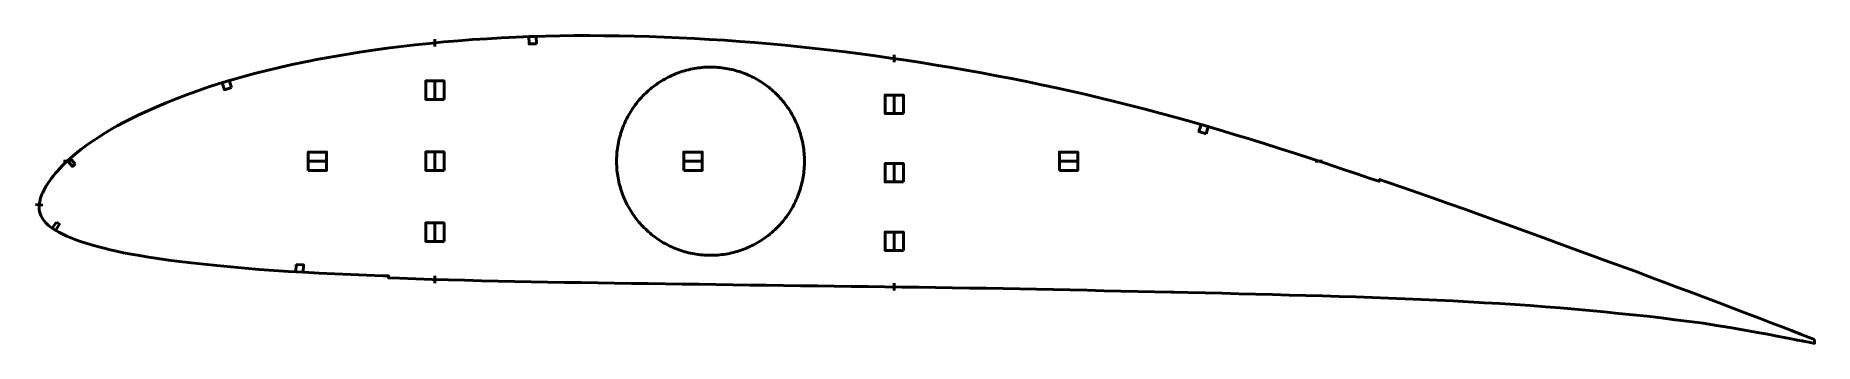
# Model space of a CAD drawing. Header units: metres. Extents: x -3 to 965, y -99 to 68.
import ezdxf

# ---------------------------------------------------------------- set-up
doc = ezdxf.new("R2010")
doc.units = ezdxf.units.M
doc.layers.add('Layer', color=1, linetype='Continuous', lineweight=50)

msp = doc.modelspace()

# ---------------------------------------------------------------- linework, layer by layer
at = {"layer": 'Layer'}
for p, q in [((213.95, 62.35), (213.95, 66.35)), ((363.95, 51.15), (363.95, 51.65)), ((463.95, 53.81), (463.95, 57.81)), ((213.95, 44.11), (213.95, 33.11)), ((463.95, 36.47), (463.95, 25.47)), ((15.75, 0), (11.75, 0)), ((155.51, 0), (144.51, 0)), ((213.95, 5.52), (213.95, -5.48)), ((312.81, 0), (312.31, 0)), ((359.9, 0), (348.9, 0)), ((415.08, 0), (415.58, 0)), ((463.95, -0.78), (463.95, -11.78)), ((564.28, 0), (553.28, 0)), ((693.04, 0), (697.04, 0)), ((0.6, -23.85), (-3.39, -23.54)), ((213.95, -33.08), (213.95, -44.08)), ((463.95, -38.04), (463.95, -49.04)), ((363.95, -51.15), (363.95, -51.65)), ((213.95, -62.31), (213.95, -66.31)), ((463.95, -66.38), (463.95, -70.38)), ((614.25, -71.07), (618.23, -71.37)), ((890.4, -68.57), (890.22, -69.04)), ((885.8, -85.24), (885.73, -85.73)), ((927.83, -82.7), (927.64, -83.17)), ((925.38, -91.11), (925.3, -91.6)), ((945.06, -94.67), (944.98, -95.16)), ((946.53, -89.85), (946.32, -90.31)), ((954.73, -97.26), (958.72, -97.57))]:
    msp.add_line(p, q, dxfattribs=at)
for points in [[(964.72, -97), (961.83, -95.83), (957.18, -94.03), (952.16, -92.04), (946.67, -89.9), (940.68, -87.62), (934.23, -85.16), (927.42, -82.54), (920.28, -79.82), (912.94, -77.02), (905.53, -74.23), (898.05, -71.46), (890.47, -68.6), (882.81, -65.69), (875.01, -62.79), (867.08, -59.86), (859.02, -56.91), (850.81, -53.9), (842.47, -50.84), (834.03, -47.76), (825.53, -44.66), (817, -41.55), (808.47, -38.44), (799.94, -35.35), (791.41, -32.27), (782.89, -29.2), (774.39, -26.16), (765.91, -23.14), (757.48, -20.15), (749.05, -17.19), (740.64, -14.27), (732.25, -11.37), (728.09, -9.95), (727.75, -10.94), (723.54, -9.5), (715.19, -6.67), (706.85, -3.89), (698.51, -1.13), (690.18, 1.59), (681.85, 4.28), (673.54, 6.94), (665.28, 9.55), (657.09, 12.11), (648.94, 14.6), (640.83, 17.03), (632.74, 19.39), (624.67, 21.7), (616.61, 23.95), (608.56, 26.14), (600.52, 28.27), (592.48, 30.34), (584.44, 32.35), (576.38, 34.31), (568.31, 36.21), (560.22, 38.05), (552.12, 39.85), (544, 41.59), (535.87, 43.27), (527.73, 44.9), (519.56, 46.48), (511.37, 48), (503.15, 49.48), (494.91, 50.9), (486.67, 52.28), (478.43, 53.61), (470.19, 54.88), (461.95, 56.1), (453.72, 57.27), (445.5, 58.38), (437.27, 59.43), (429.06, 60.42), (420.84, 61.35), (412.63, 62.23), (404.43, 63.05), (396.22, 63.8), (388.02, 64.5), (379.81, 65.14), (371.6, 65.72), (363.38, 66.24), (355.17, 66.7), (346.96, 67.11), (338.77, 67.45), (330.58, 67.74), (322.41, 67.96), (314.24, 68.13), (306.1, 68.23), (298, 68.28), (289.95, 68.26), (281.95, 68.18), (273.99, 68.02), (266.06, 67.77), (258.14, 67.46), (250.22, 67.07), (242.33, 66.61), (234.46, 66.08), (226.61, 65.48), (218.79, 64.81), (211.01, 64.06), (203.28, 63.25), (195.59, 62.36), (187.96, 61.39), (180.38, 60.36), (172.87, 59.24), (165.42, 58.05), (158.02, 56.77), (150.68, 55.41), (143.43, 54), (136.31, 52.54), (129.34, 51), (122.51, 49.39), (115.81, 47.7), (109.25, 45.93), (102.82, 44.08), (96.54, 42.16), (90.4, 40.18), (84.44, 38.13), (78.67, 36.04), (73.09, 33.91), (67.72, 31.76), (62.6, 29.61), (57.75, 27.47), (53.18, 25.35), (48.88, 23.25), (44.85, 21.18), (41.08, 19.14), (37.57, 17.15), (34.31, 15.21), (31.28, 13.33), (28.47, 11.51), (25.88, 9.75), (23.48, 8.03), (21.26, 6.36), (19.21, 4.73), (17.3, 3.15), (15.54, 1.62), (13.9, 0.14), (12.38, -1.3), (10.97, -2.7), (9.67, -4.06), (8.47, -5.38), (7.35, -6.67), (6.31, -7.93), (5.36, -9.16), (4.48, -10.35), (3.66, -11.54), (2.9, -12.68), (2.21, -13.78), (1.59, -14.85), (1.03, -15.94), (0.52, -17.01), (0.07, -18.01), (-0.32, -18.99), (-0.64, -19.97), (-0.9, -20.96), (-1.12, -21.91), (-1.29, -22.83), (-1.4, -23.76), (-1.46, -24.61), (-1.46, -25.48), (-1.39, -26.35), (-1.24, -27.24), (-1.01, -28.13), (-0.71, -29.02), (-0.32, -29.9), (0.13, -30.76), (0.68, -31.61), (1.31, -32.46), (2.03, -33.29), (2.82, -34.11), (3.69, -34.91), (4.63, -35.69), (5.66, -36.45), (6.76, -37.19), (7.96, -37.92), (9.25, -38.63), (10.64, -39.34), (12.12, -40.05), (13.7, -40.75), (15.38, -41.46), (17.18, -42.18), (19.1, -42.91), (21.15, -43.64), (23.35, -44.36), (25.72, -45.09), (28.28, -45.83), (31.04, -46.59), (34.03, -47.36), (37.25, -48.15), (40.74, -48.95), (44.52, -49.75), (48.63, -50.54), (53.11, -51.33), (57.98, -52.12), (63.24, -52.93), (68.89, -53.73), (74.94, -54.52), (81.37, -55.29), (88.18, -56.03), (95.34, -56.75), (102.79, -57.46), (110.45, -58.14), (118.26, -58.79), (126.2, -59.37), (134.29, -59.89), (142.56, -60.35), (150.98, -60.79), (159.52, -61.2), (168.17, -61.58), (176.93, -61.93), (185.78, -62.27), (188.74, -62.39), (188.7, -63.43), (194.62, -63.66), (203.52, -63.97), (212.41, -64.27), (221.32, -64.53), (230.28, -64.76), (239.28, -64.99), (248.3, -65.2), (257.3, -65.4), (266.3, -65.58), (275.32, -65.74), (284.37, -65.87), (293.47, -66), (302.59, -66.14), (311.73, -66.28), (320.88, -66.41), (330.06, -66.54), (339.25, -66.66), (348.45, -66.78), (357.66, -66.91), (366.87, -67.05), (376.07, -67.18), (385.27, -67.31), (394.46, -67.44), (403.67, -67.56), (412.87, -67.68), (422.08, -67.81), (431.28, -67.94), (440.49, -68.07), (449.69, -68.19), (458.89, -68.31), (468.09, -68.43), (477.28, -68.55), (486.46, -68.67), (495.63, -68.81), (504.8, -68.95), (513.97, -69.1), (523.13, -69.25), (532.28, -69.41), (541.41, -69.59), (550.55, -69.78), (559.71, -69.98), (568.89, -70.19), (578.08, -70.39), (587.26, -70.58), (596.45, -70.78), (605.63, -70.98), (614.8, -71.19), (623.98, -71.4), (633.16, -71.62), (642.32, -71.83), (651.47, -72.04), (660.59, -72.26), (669.7, -72.5), (678.81, -72.75), (687.93, -73.01), (697.03, -73.27), (706.09, -73.53), (715.09, -73.81), (724.02, -74.1), (732.92, -74.43), (741.77, -74.76), (750.54, -75.11), (759.22, -75.5), (767.84, -75.93), (776.45, -76.41), (785.03, -76.91), (793.53, -77.4), (801.87, -77.89), (810.04, -78.46), (818.18, -79.12), (826.32, -79.79), (834.38, -80.44), (842.33, -81.14), (850.24, -81.93), (858.13, -82.71), (865.94, -83.45), (873.64, -84.24), (881.29, -85.16), (888.99, -86.15), (896.65, -87.13), (904.11, -88.13), (911.42, -89.26), (918.68, -90.47), (925.8, -91.69), (932.68, -92.89), (939.24, -94.08), (945.43, -95.25), (951.24, -96.35), (956.64, -97.4), (961.62, -98.4), (964.69, -99.04)], [(415.08, 0), (415.07, 1.07), (415.04, 2.15), (414.98, 3.22), (414.9, 4.29), (414.8, 5.36), (414.67, 6.43), (414.53, 7.5), (414.36, 8.56), (414.17, 9.62), (413.96, 10.67), (413.72, 11.72), (413.46, 12.76), (413.18, 13.8), (412.88, 14.83), (412.56, 15.86), (412.22, 16.88), (411.85, 17.89), (411.47, 18.89), (411.06, 19.89), (410.63, 20.87), (410.18, 21.85), (409.71, 22.82), (409.22, 23.77), (408.71, 24.72), (408.18, 25.66), (407.64, 26.58), (407.07, 27.49), (406.48, 28.39), (405.88, 29.28), (405.25, 30.16), (404.61, 31.02), (403.95, 31.86), (403.27, 32.7), (402.58, 33.52), (401.86, 34.32), (401.13, 35.11), (400.39, 35.89), (399.63, 36.64), (398.85, 37.39), (398.06, 38.11), (397.25, 38.82), (396.42, 39.51), (395.59, 40.19), (394.74, 40.84), (393.87, 41.48), (392.99, 42.1), (392.1, 42.7), (391.2, 43.28), (390.29, 43.85), (389.36, 44.39), (388.42, 44.92), (387.47, 45.42), (386.51, 45.9), (385.54, 46.37), (384.56, 46.81), (383.58, 47.24), (382.58, 47.64), (381.58, 48.02), (380.56, 48.38), (379.54, 48.72), (378.52, 49.03), (377.48, 49.33), (376.44, 49.6), (375.4, 49.86), (374.35, 50.09), (373.3, 50.29), (372.24, 50.48), (371.18, 50.64), (370.11, 50.78), (369.04, 50.9), (367.97, 51), (366.9, 51.07), (365.83, 51.12), (364.75, 51.15), (363.68, 51.15), (362.6, 51.14), (361.53, 51.1), (360.46, 51.04), (359.39, 50.95), (358.32, 50.84), (357.25, 50.71), (356.19, 50.56), (355.13, 50.39), (354.07, 50.19), (353.02, 49.97), (351.97, 49.73), (350.93, 49.47), (349.89, 49.18), (348.86, 48.88), (347.84, 48.55), (346.82, 48.2), (345.82, 47.83), (344.81, 47.44), (343.82, 47.03), (342.84, 46.59), (341.87, 46.14), (340.9, 45.66), (339.95, 45.17), (339, 44.66), (338.07, 44.12), (337.15, 43.57), (336.24, 42.99), (335.34, 42.4), (334.46, 41.79), (333.59, 41.16), (332.73, 40.52), (331.89, 39.85), (331.06, 39.17), (330.24, 38.47), (329.44, 37.75), (328.66, 37.02), (327.89, 36.27), (327.13, 35.5), (326.39, 34.72), (325.67, 33.92), (324.97, 33.11), (324.28, 32.28), (323.61, 31.44), (322.96, 30.59), (322.33, 29.72), (321.71, 28.84), (321.12, 27.94), (320.54, 27.04), (319.98, 26.12), (319.44, 25.19), (318.92, 24.25), (318.42, 23.3), (317.94, 22.33), (317.49, 21.36), (317.05, 20.38), (316.63, 19.39), (316.23, 18.39), (315.86, 17.38), (315.5, 16.37), (315.17, 15.35), (314.86, 14.32), (314.57, 13.28), (314.3, 12.24), (314.05, 11.2), (313.83, 10.14), (313.63, 9.09), (313.45, 8.03), (313.29, 6.97), (313.16, 5.9), (313.04, 4.83), (312.95, 3.76), (312.88, 2.69), (312.84, 1.61), (312.82, 0.54), (312.82, -0.54), (312.84, -1.61), (312.88, -2.69), (312.95, -3.76), (313.04, -4.83), (313.16, -5.9), (313.29, -6.97), (313.45, -8.03), (313.63, -9.09), (313.83, -10.14), (314.05, -11.2), (314.3, -12.24), (314.57, -13.28), (314.86, -14.32), (315.17, -15.35), (315.5, -16.37), (315.86, -17.38), (316.23, -18.39), (316.63, -19.39), (317.05, -20.38), (317.49, -21.36), (317.94, -22.33), (318.42, -23.3), (318.92, -24.25), (319.44, -25.19), (319.98, -26.12), (320.54, -27.04), (321.12, -27.94), (321.71, -28.84), (322.33, -29.72), (322.96, -30.59), (323.61, -31.44), (324.28, -32.28), (324.97, -33.11), (325.67, -33.92), (326.39, -34.72), (327.13, -35.5), (327.89, -36.27), (328.66, -37.02), (329.44, -37.75), (330.24, -38.47), (331.06, -39.17), (331.89, -39.85), (332.73, -40.52), (333.59, -41.16), (334.46, -41.79), (335.34, -42.4), (336.24, -42.99), (337.15, -43.57), (338.07, -44.12), (339, -44.66), (339.95, -45.17), (340.9, -45.66), (341.87, -46.14), (342.84, -46.59), (343.82, -47.03), (344.81, -47.44), (345.82, -47.83), (346.82, -48.2), (347.84, -48.55), (348.86, -48.88), (349.89, -49.18), (350.93, -49.47), (351.97, -49.73), (353.02, -49.97), (354.07, -50.19), (355.13, -50.39), (356.19, -50.56), (357.25, -50.71), (358.32, -50.84), (359.39, -50.95), (360.46, -51.04), (361.53, -51.1), (362.6, -51.14), (363.68, -51.15), (364.75, -51.15), (365.83, -51.12), (366.9, -51.07), (367.97, -51), (369.04, -50.9), (370.11, -50.78), (371.18, -50.64), (372.24, -50.48), (373.3, -50.29), (374.35, -50.09), (375.4, -49.86), (376.44, -49.6), (377.48, -49.33), (378.52, -49.03), (379.54, -48.72), (380.56, -48.38), (381.58, -48.02), (382.58, -47.64), (383.58, -47.24), (384.56, -46.81), (385.54, -46.37), (386.51, -45.9), (387.47, -45.42), (388.42, -44.92), (389.36, -44.39), (390.29, -43.85), (391.2, -43.28), (392.1, -42.7), (392.99, -42.1), (393.87, -41.48), (394.74, -40.84), (395.59, -40.19), (396.42, -39.51), (397.25, -38.82), (398.06, -38.11), (398.85, -37.39), (399.63, -36.64), (400.39, -35.89), (401.13, -35.11), (401.86, -34.32), (402.58, -33.52), (403.27, -32.7), (403.95, -31.86), (404.61, -31.02), (405.25, -30.16), (405.88, -29.28), (406.48, -28.39), (407.07, -27.49), (407.64, -26.58), (408.18, -25.66), (408.71, -24.72), (409.22, -23.77), (409.71, -22.82), (410.18, -21.85), (410.63, -20.87), (411.06, -19.89), (411.47, -18.89), (411.85, -17.89), (412.22, -16.88), (412.56, -15.86), (412.88, -14.83), (413.18, -13.8), (413.46, -12.76), (413.72, -11.72), (413.96, -10.67), (414.17, -9.62), (414.36, -8.56), (414.53, -7.5), (414.67, -6.43), (414.8, -5.36), (414.9, -4.29), (414.98, -3.22), (415.04, -2.15), (415.07, -1.07), (415.08, 0)]]:
    msp.add_lwpolyline(points, close=True, dxfattribs=at)
for points in [[(269.24, 63.87), (265.24, 63.75), (265.12, 67.75), (269.12, 67.87), (269.24, 63.87)], [(103.22, 40.02), (99.4, 38.85), (98.23, 42.68), (102.05, 43.84), (103.22, 40.02)], [(218.95, 33.61), (208.95, 33.61), (208.95, 43.61), (218.95, 43.61), (218.95, 33.61)], [(468.95, 25.97), (458.95, 25.97), (458.95, 35.97), (468.95, 35.97), (468.95, 25.97)], [(633.61, 14.97), (629.77, 16.09), (630.89, 19.93), (634.73, 18.81), (633.61, 14.97)], [(18.11, -1.44), (16.63, -2.79), (13.94, 0.18), (15.42, 1.52), (18.11, -1.44)], [(145.01, -5), (145.01, 5), (155.01, 5), (155.01, -5), (145.01, -5)], [(218.95, -4.98), (208.95, -4.98), (208.95, 5.02), (218.95, 5.02), (218.95, -4.98)], [(349.4, -5), (349.4, 5), (359.4, 5), (359.4, -5), (349.4, -5)], [(553.78, -5), (553.78, 5), (563.78, 5), (563.78, -5), (553.78, -5)], [(468.95, -11.28), (458.95, -11.28), (458.95, -1.28), (468.95, -1.28), (468.95, -11.28)], [(7.94, -33.16), (9.6, -34.28), (7.38, -37.6), (5.71, -36.49), (7.94, -33.16)], [(218.95, -43.58), (208.95, -43.58), (208.95, -33.58), (218.95, -33.58), (218.95, -43.58)], [(468.95, -48.54), (458.95, -48.54), (458.95, -38.54), (468.95, -38.54), (468.95, -48.54)], [(138.5, -56.12), (142.49, -56.34), (142.27, -60.34), (138.27, -60.11), (138.5, -56.12)]]:
    msp.add_lwpolyline(points, dxfattribs=at)

doc.saveas('drawing.dxf')
